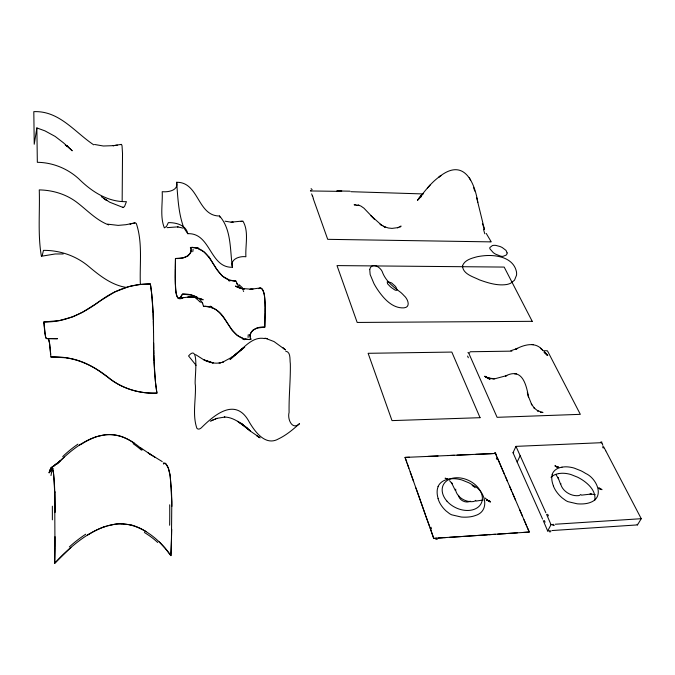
<?xml version="1.0" encoding="UTF-8"?>
<svg xmlns="http://www.w3.org/2000/svg" width="675" height="675" viewBox="0 0 675 675"><rect width="100%" height="100%" fill="white"/><g stroke="black" fill="none" stroke-linecap="round" stroke-linejoin="round"><path stroke-width="1.01" d="M175.171 274.362L175.188 278.142M175.171 273.729L175.23 268.532M55.029 536.676L54.928 547.965A187.026 10.454 89.4 0 1 54.717 563.304A197.876 107.772 -12.9 0 1 63.577 554.057C78.806 539.848 96.761 525.909 118.201 523.867C136.586 522.99 153.006 534.313 164.632 547.619A219.839 117.872 -6 0 1 170.868 555.652A182.233 25.464 88.7 0 0 171.442 540.726L171.804 501.787L170.345 477.309A23.6 3.729 88.4 0 0 169.644 472.939L168.564 468.653M265.241 312.196L265.233 307.834M54.962 546.742L54.692 490.573M54.953 547.535L54.667 563.338L70.892 547.4M265.233 312.82L264.802 327.147L257.133 328.058L252.408 330.497M140.366 284.58C139.514 264.389 142.847 242.882 136.308 223.484L135.363 222.902L134.342 223.18M175.247 267.815L175.466 258.491L183.094 257.875L188.452 255.58M171.737 529.369L171.577 535.655M171.551 536.439L170.927 555.677L165.122 548.201L159.199 541.898M191.067 249.691L191.042 250.265M250.214 335.576L250.197 336.968M191.033 250.408L190.974 250.957M594.759 500.335C596.32 491.501 589.005 484.27 582.221 479.841A31.396 21.102 29.1 0 0 577.53 477.166L570.949 474.542A24.907 16.681 28.9 0 0 569.362 474.112L567.768 473.766A24.697 16.538 28.9 0 0 561.575 473.268L558.697 473.555M552.243 474.466L551.787 476.854A31.961 21.161 29 0 0 553.458 485.916M438.092 486.65L437.366 489.13A32.13 22.992 25.9 0 0 438.142 498.53M542.573 519.092L513.017 452.739L515.97 446.369L600.699 442.724M517.16 462.029L520.155 455.659L515.97 446.369M550.378 530.677L547.678 530.997L551.019 524.669L546.564 514.325M56.945 463.388L53.19 466.417L57.383 463.185L51.072 467.851L50.034 469.775A228.057 13.821 88.7 0 0 49.132 472.804A185.313 110.767 -12.3 0 1 52.987 468.323M50.735 468.298L49.081 472.753L52.793 468.551M551.863 530.558L637.478 524.905L641.25 518.704L605.931 451.086M65.315 145.15L67.821 146.618L66.876 145.758L72.242 150.787L63.433 142.788L55.198 136.451L44.963 130.874L36.863 127.929L34.231 144.248L33.809 111.662C59.24 110.531 74.706 132.199 93.698 144.821M477.833 202.407C474.322 180.892 463.328 157.731 439.315 176.766L441.205 175.475C431.755 181.643 424.904 190.941 418.095 199.741L422.086 194.619L417.454 200.298L421.428 195.649L418.449 198.847L421.057 196.931M427.402 188.055L430.422 184.714M57.156 463.894L64.133 457.102M57.35 463.657C73.718 447.466 96.348 428.887 120.952 436.421M120.833 144.686L121.508 144.433L122.032 145.716L122.521 153.503L122.158 201.243M399.887 227.239L401.093 226.074L397.533 227.745L398.149 227.585L392.015 228.395L388.294 227.99L383.248 226.302L385.18 227.129L380.076 224.21L382.05 225.61L371.005 215.696L374.372 219.088L363.926 208.17L360.762 205.976L358.214 205.166L359.48 205.445M235.752 354.611C243.886 347.709 252.678 336.116 264.659 338.58M59.636 461.185L56.025 464.442L60.109 460.814M230.732 358.898L241.912 348.84M229.989 359.564L243.734 347.583L231.39 357.742L244.721 347.169M580.88 494.446L580.441 494.809A8.454 5.636 28.9 0 1 578.661 495.619C571.48 496.505 563.127 491.729 560.883 484.726A7.847 5.24 28.6 0 1 560.883 483.587M231.39 357.742L232.495 356.864L222.809 362.121L223.332 361.935C217.004 364.373 209.967 362.939 204.078 360.003L213.199 362.981L203.673 359.758L195.59 354.586M475.807 500.344L475.301 500.723A8.547 6.092 25.9 0 1 473.344 501.559C466.104 502.571 457.312 497.686 455.65 490.312A7.931 5.662 25.5 0 1 455.76 489.122M438.784 177.145L439.99 176.285M51.241 467.708L53.975 465.784L51.072 467.851L51.773 467.632L52.473 468.492L53.561 473.217M95.394 304.087L98.651 301.86M258.66 288.655C262.921 285.981 264.111 293.262 264.448 296.063M94.567 304.653L82.628 312.213L72.731 316.862L59.493 320.549L43.867 321.983L44.035 324.337M99.478 301.295L114.75 291.954L129.068 286.512M79.54 445.095L80.882 444.234M87.497 535.106L88.94 534.22M241.093 221.569L242.924 221.113C249.092 231.373 245.211 245.244 245.894 256.762C239.617 255.859 229.61 259.149 232.453 267.266C209.554 267.975 210.921 232.698 187.76 233.685L183.777 227.728M210.262 421.234L216.886 418.373L224.868 417.04L224.345 417.032C233.415 417.099 240.781 423.47 247.776 428.406M211.343 420.719L213.84 419.555M103.747 527.023L106.515 526.087M216.886 418.373L215.097 418.998L215.637 418.812M95.496 437.037L97.217 436.472M47.351 338.563L45.959 338.133L44.938 333.703M510.882 350.705L517.7 348.376L515.692 349.161C523.766 344.858 535.123 341.398 542.118 349.625M107.452 525.808L115.206 524.154A25.017 14.664 -9.3 0 1 121.162 523.808M98.086 436.21L105.308 434.742A23.288 14.875 -8.2 0 1 110.869 434.548C122.943 435.113 133.903 441.804 142.56 449.854M47.419 338.546L57.535 338.715L49.334 338.648M129.895 286.301L139.396 284.58L150.339 283.905L150.736 286.453M259.301 288.233L261.385 288.242C265.722 293.33 264.617 300.932 265.224 307.218M130.503 223.923L130.005 224.041L134.865 222.936L125.947 224.699L118.15 225.382L107.587 224.151M41.597 256.222L55.198 253.96L63.214 253.96M475.85 501.103L483.157 500.015M581.445 495.155L591.325 494.032L589.992 493.948L595.207 494.632M117.315 145.1L113.172 145.716L121.297 144.374M176.107 292.882C176.58 296.561 177.947 300.966 183.085 297.675L181.609 297.869L189.278 297L196.602 297.523M219.063 362.998L220.649 362.728L220.151 362.812M260.255 287.972L249.986 289.347L253.049 289.06M551.019 524.669L553.736 524.348M241.945 221.105L231.103 222.168L225.045 221.189M178.791 298.401L180.326 297.405L182.554 294.14L191.16 295.034L197.117 297.211M167.062 227.652L178.057 226.851L177.533 226.834L182.917 228.108M561.98 467.125L564.874 466.838A24.832 16.521 28.7 0 1 571.101 467.353L572.704 467.699A25.051 16.664 28.7 0 1 574.298 468.138L580.922 470.762A31.573 21.085 28.9 0 1 585.647 473.445C596.607 478.212 605.281 497.197 590.228 502.495A29.742 19.744 28.5 0 1 584.888 503.736L583.403 503.879A39.015 25.836 28.2 0 1 577.167 503.803L567.945 501.66A13.66 9.146 29 0 1 565.81 500.563L562.03 497.796A27.667 18.368 28.9 0 1 554.141 487.747L553.348 485.916M494.488 453.414L490.269 453.718M527.293 392.673L528.592 397.204C526.205 384.277 522.256 367.31 505.448 376.026L506.832 375.578L495.028 378.717L487.839 378.11L494.404 378.877L488.911 378.354L486.43 377.46L489.957 378.624L485.097 376.633L489.4 378.641L484.76 376.211L489.822 379.088M436.556 538.178L433.704 538.515L430.051 527.791M113.586 145.648L103.368 146.002L94.559 144.475M438.126 538.059L438.902 538.009M555.23 524.239L641.25 518.704M443.475 537.713L446.124 537.536M462.915 536.473L487.367 534.811M488.86 534.71L495.517 534.271M507.279 533.512L517.489 532.82M523.395 532.432L529.293 532.035L495.475 453.49L405.059 457.405L406.763 462.189M497.711 534.127L505.82 533.604M439.67 537.958L442.716 537.764M449.542 537.308L461.481 536.566M540.346 412.459L542.97 412.459L537.401 410.67L538.152 411.083L534.052 407.97L534.693 408.586L531.318 403.954L531.816 404.857L528.238 395.98M513.017 452.739L513.709 452.706M251.598 289.195L241.751 288.503L244.35 289.052L240.368 288.157L242.84 288.917L236.663 286.723M409.447 457.22L405.059 457.422L433.78 538.346L529.284 532.052L527.032 526.829M472.382 454.461L457.051 455.161M428.11 456.401L438.075 455.979M447.668 455.566L454.418 455.279M475.841 454.309L489.915 453.735M163.257 462.923L165.805 463.7L168.421 468.222M232.529 222.151L233.12 222.142L231.103 222.168M511.886 351.135L470.129 351.759M490.236 241.861L491.223 241.844L486.253 233.44M489.907 241.861L327.704 239.33L313.158 198.391M285.744 351.219C291.102 351.937 289.609 359.944 290.326 363.698C290.638 379.941 288.782 396.149 289.094 412.391C287.17 418.939 292.182 430.777 299.514 423.672C293.077 429.469 286.327 435.147 278.463 438.919C265.579 446.352 255.049 431.882 249.32 422.128C236.174 397.356 215.84 413.581 202.255 426.895C201.023 428.313 198.501 430.287 196.881 428.296C192.147 414.585 196.121 399.17 195.362 384.936C193.936 381.898 200.34 342.039 188.561 355.953L196.088 365.318M543.088 350.73L547.332 350.772L548.033 351.937L580.331 414.34L497.104 417.319L468.813 353.303M337.154 190.957L349.996 191.177M310.407 190.957L339.567 191.363M336.892 190.949L341.769 190.991M50.912 356.932L65.188 357.742M423.402 193.944L350.899 191.7M121.162 523.808L128.554 524.593M101.309 196.653L109.738 202.23L123.306 207.562L124.571 206.381L126.428 201.656C107.797 202.154 91.614 191.523 78.882 178.909C67.593 168.539 52.692 162.489 37.336 162.312L36.863 127.929M516.493 373.874L514.426 373.79M47.765 338.487L48.769 339.677L49.646 343.837M232.453 267.266C229.846 250.298 231.702 229.525 219.51 215.983C197.303 216.093 199.1 181.921 176.656 182.284C177.812 197.277 178.386 212.693 183.49 226.986M355.379 204.947L354.122 204.787L358.94 205.327M66.099 357.86C79.743 359.438 92.374 365.664 103.199 373.916M532.102 344.495L533.41 344.689M127.221 287.542C112.219 285.584 99.959 275.915 88.754 266.49C76.182 255.85 59.915 250.231 43.47 250.366L42.322 255.108L41.377 256.146C37.623 234.453 39.994 211.891 39.26 189.903C53.004 190.148 66.741 194.349 77.608 202.913C87.632 210.651 96.584 220.362 108.683 224.927M249.303 339.601L244.991 338.842M486.337 500.183L488.354 500.572L486.608 500.116M267.283 338.707L265.773 338.403L273.999 341.55L285.078 349.599L283.002 347.785M192.097 247.328L196.433 248.248M558.512 467.041L555.491 466.408L558.74 467.497L554.867 465.767L557.871 467.395M264.853 338.183L266.347 338.512M209.486 307.201L204.905 306.222M129.423 524.779L131.119 525.175M230.47 280.159L234.613 281.095M211.132 307.614C216.81 309.099 221.214 313.411 224.345 318.212M598.658 488.405L600.345 488.903L598.767 488.346M228.985 279.762L222.413 276.176L216.818 269.527M243.211 338.403L237.254 335.458L232.419 330.623M486.574 500.15L489.898 501.179L486.54 499.736L490.269 501.964L486.54 499.736M198.214 248.754L203.825 251.699L208.98 257.032M449.086 479.647L445.078 478.187L447.609 479.199M356.754 205.318L357.396 205.563M199.302 298.291L203.2 299.818L200.627 298.772M598.792 488.388L602.016 489.67L598.801 487.628M489.999 379.164L488.413 378.447L489.367 378.92M239.026 287.727L235.499 286.073L240.064 288.233M543.966 352.164L544.868 352.662M256.643 435.772L259.217 437.223L250.788 431.409L241.22 423.259L250.315 430.937L237.642 421.301L240.165 422.997M162.203 461.573L148.238 453.001L155.284 457.464M144.838 530.913L146.036 531.63M104.321 198.906L107.148 200.618L103.95 198.644M257.631 436.32L260.179 437.906M151.141 454.857L140.569 447.744M133.051 442.336L134.182 443.087M107.764 377.207C121.534 388.471 139.269 393.854 156.938 393.137L156.566 390.58M544.615 352.569L546.075 353.658M106.996 376.658L103.967 374.473M123.306 207.562L122.892 207.082M545.231 353.017L544.404 352.384L547.771 355.447L545.459 353.067L547.56 355.278L546.227 353.852M487.974 500.588L485.089 498.023M241.026 288.588L238.174 285.82L235.904 280.943C212.828 281.812 214.068 246.265 190.73 247.421C193.134 256.635 182.267 259.031 175.466 258.491L175.281 282.58M283.492 348.216L285.593 349.945M540.422 348.173L542.734 350.165L541.038 348.697M449.558 480.701L452.334 483.84L451.356 482.397L455.347 490.556M544.337 351.759L547.374 355.109L545.29 352.814L546.809 354.451M556.006 474.753L558.579 478.769L558.141 477.79L560.461 483.95M224.623 318.625L231.002 328.7A81.177 58.455 -17.7 0 0 232.352 330.666M216.548 269.114L210.372 259.014A77.212 56.978 -8.7 0 0 209.039 256.998M237.296 284.487L236.647 283.331M202.07 302.442L202.736 303.725M604.496 448.369L603.509 446.538M604.648 448.647L605.796 450.824M469.26 177.685L470.644 180.267L470.45 179.896M637.149 524.281L637.478 524.905M602.885 445.331L601.973 443.154M545.856 512.755L520.155 455.659M497.138 457.355L498.547 460.527M543.274 520.661L547.678 530.997M501.601 467.75L504.436 474.297M498.614 460.671L499.078 461.776M501.483 467.454L499.196 462.054M505.195 476.069L507.49 481.418M523.986 519.716L526.475 525.53M509.566 486.228L511.65 491.079M512.443 492.91L515.607 500.276M519.632 509.608L522.61 516.544M496.589 456.106L495.779 453.862M482.397 223.712L482.684 224.48M484.355 229.154L482.962 225.247M429.469 526.154L425.841 516.248M420.348 500.428L415.91 487.974M410.189 471.859L413.648 481.604M420.761 501.601L425.613 515.599M408.907 468.239L407.194 463.396M311.648 193.868L312.517 196.509M168.143 467.446L170.016 475.006L171.281 487.755A59.164 9.104 88.4 0 1 171.821 504.554L171.872 506.393M474.744 191.059L473.58 187.431M219.51 215.983L219.864 217.164M438.033 498.53L438.657 500.428A27.818 19.963 25.8 0 0 445.905 510.815L449.575 513.692A13.736 9.948 25.8 0 0 451.718 514.822L461.202 517.025A39.26 28.038 25 0 0 467.767 517.075L469.344 516.932A29.911 21.44 25.4 0 0 475.107 515.624C490.674 511.178 485.384 490.928 473.386 485.494A31.75 22.916 25.7 0 0 468.703 482.726L462.012 480.018A25.194 18.107 25.6 0 0 460.375 479.571L458.73 479.216A24.975 17.955 25.6 0 0 452.225 478.71L449.145 479.014A21.668 15.559 25.4 0 0 438.007 486.616M484.372 229.129L476.685 197.783M187.76 233.685C186.081 224.969 175.972 222.522 168.362 222.623L166.514 226.42L164.363 227.888C159.832 216.717 162.81 203.538 162.211 191.675C168.117 192.358 178.765 190.51 176.656 182.284M53.384 472.028L54.751 492.438M176.057 292.545L175.297 283.087M150.778 286.74L151.656 293.338M156.473 389.939L155.554 382.683M49.705 344.216L50.709 354.257M264.507 296.443L265.081 302.932M44.888 333.366L44.094 325.114M53.62 473.656L54.076 478.111A24.3 1.552 89.3 0 1 54.371 482.617L54.667 489.645M151.732 294.013L153.098 313.284M155.478 381.957L154.069 361.935M265.106 303.438L264.769 327.13C257.588 326.126 247.404 330.775 250.687 339.491C226.91 341.103 227.534 304.459 203.47 306.399C201.817 296.84 190.991 293.625 182.554 294.03L180.428 297.363L179.508 298.164L177.955 298.08C174.707 292.326 175.694 285.162 175.196 278.767M153.141 314.221L153.318 319.891M154.027 360.982L153.849 355.252M153.343 320.962L153.444 326.464M153.824 354.181L153.74 349.768M153.461 327.586L153.52 332.066M153.714 348.654L153.638 343.043M55.038 510.747L55.055 512.62M310.584 190.333A18.858 6.539 -78.3 0 1 311.04 190.898M311.091 188.654A26.511 7.163 -88.6 0 1 312.137 189.743M313.192 197.868A89.328 17.997 85.1 0 1 312.567 195.978M484.827 233.795A76.672 52.102 -9.3 0 1 483.57 229.297M468.332 357.733A43.284 11.863 81.9 0 1 467.598 356.054M469.834 352.823A43.909 35.26 -42.4 0 1 467.885 352.671M544.371 520.552A93.057 20.579 58.2 0 1 545.088 522.18M549.467 531.833A49.739 16.816 -13.6 0 1 550.884 531.714M551.019 477.335A21.414 14.335 28.8 0 1 558.723 473.605M547.703 514.274A93.563 20.225 58.1 0 1 548.421 515.903M601.788 441.906A22.883 18.681 -37 0 1 600.725 442.083M601.898 443.188A10.513 9.062 -82.7 0 1 601.712 442.597M603.239 448.073A18.605 6.674 73.7 0 1 602.505 446.782M552.833 525.513A50.043 17.103 -13.7 0 1 554.251 525.395M552.158 474.432A21.541 14.327 28.6 0 1 562.013 467.176M430.937 527.158A95.31 29.632 58.5 0 1 431.511 528.829M435.839 539.35A50.895 17.972 -11.9 0 1 437.333 539.232M495.695 453.904A10.792 8.539 -83.1 0 1 495.534 453.296M495.602 452.596A23.296 19.567 -32.7 0 1 494.497 452.773M497.028 459.498A19.01 5.105 75 0 1 496.353 458.148M472.154 485.536A7.585 5.392 25.7 0 1 475.132 487.73M470.213 501.137A7.037 5.037 25.8 0 1 462.949 500.993A7.037 5.037 25.8 0 1 458.578 495.298M250.341 334.547A14.563 9.509 6.8 0 1 252.72 330.657M249.666 335.357A21.777 13.981 31.2 0 1 249.902 334.353M248.096 337.508A24.342 9.906 64 0 1 248.282 334.648M250.155 338.808A29.464 14.074 -5.5 0 1 251.302 339.044M243.667 291.49A23.152 1.24 59.9 0 1 243.16 290.596M234.723 280.817A28.223 25.27 -33.8 0 1 235.794 281.137M239.532 285.55A20.689 8.868 32.5 0 1 238.899 284.707M242.452 287.651A13.871 7.687 21.5 0 1 239.625 285.112M191.489 248.096A30.156 17.179 -4.1 0 1 190.325 247.818M193.084 249.176A24.907 10.479 60.5 0 1 192.746 251.674M196.779 247.523A25.608 21.229 -19 0 1 198.602 248.096M229.93 281.045A25.287 18.411 -13 0 1 228.386 280.598M190.688 251.876A14.597 8.682 3.5 0 1 187.996 255.361M191.371 251.117A22.056 13.39 26 0 1 191.067 252.02M196.585 297.076A26.182 2.489 59.7 0 1 197.353 298.536M204.778 306.56A31.463 28.569 -34.1 0 1 203.58 306.231M199.8 301.328A23.22 10.834 30.9 0 1 200.458 302.265M195.657 298.215A15.348 8.944 19.4 0 1 199.707 301.742M244.569 339.685A26.646 21.127 -23.2 0 1 242.738 339.171M210.136 306.205A27.025 18.723 -10.6 0 1 211.84 306.678M62.724 456.587A118.235 74.52 -9 0 1 77.954 444.15M81.101 444.369A57.966 36.281 -9 0 1 95.504 437.054M121.028 436.345A59.375 37.192 -7.7 0 1 132.958 442.395M133.127 443.678A124.293 75.094 -6 0 1 141.497 450.2M52.355 506.191A121.331 3.569 89.7 0 1 52.363 519.834M54.962 491.797A60.227 3.907 89.2 0 1 55.257 511.169M52.296 468.248A62.429 3.915 89.2 0 1 53.384 471.783M50.996 475.571A133.523 8.53 89.3 0 1 52.228 469.927M144.366 532.482A132.975 72.293 -5.8 0 1 157.697 542.464M131.355 524.939A63.045 36.248 -9.1 0 1 144.863 530.904M89.016 534.263A62.859 36.096 -9.9 0 1 103.672 526.93M69.331 546.944A126.394 71.322 -11.1 0 1 85.725 534.212M163.527 464.071A129.76 19.921 89.5 0 1 165.097 463.042M165.383 463.624A59.94 9.307 88 0 1 168.134 467.708M169.712 504.79A118.108 16.487 88.6 0 1 169.653 525.26M507.119 252.897L506.976 253.834A9.113 5.147 19.8 0 1 506.216 255.057L503.002 256.357A5.94 3.358 19.9 0 1 500.723 256.179L495.61 254.154A14.698 8.252 19.8 0 1 493.256 252.619L489.94 248.864A6.05 3.417 19.7 0 1 489.873 247.523L492.429 245.557A8.1 4.573 19.7 0 1 495.855 245.413L499.905 246.476A12.099 6.851 19.8 0 1 502.284 247.573L505.997 250.374L507.119 252.897M397.052 289.769C396.056 291.659 393.263 288.605 392.006 288.014A27.422 16.588 17.6 0 1 390.302 286.656L387.534 283.745L387.222 281.863A1.333 0.818 17 0 1 387.754 281.618L391.652 282.968L395.288 286.234A16.858 10.42 16.8 0 1 396.2 287.55L397.052 289.769M369.731 269.384L370.153 274.539L373.967 283.627A101.166 59.78 19.4 0 0 377.612 289.668C383.619 298.426 392.259 308.551 403.937 307.859C411.269 307.201 407.666 298.603 404.013 295.642A35.336 22.207 16.8 0 0 400.663 292.351C393.542 287.069 386.26 281.467 382.75 273.004C381.459 267.528 371.874 261.352 369.731 269.384M462.527 265.781C462.687 274.118 473.285 276.742 479.41 279.855C488.025 282.952 497.273 285.896 506.52 284.538A21.693 12.53 20.1 0 0 510.713 283.196L514.493 280.226L516.535 275.181A32.527 18.782 19.7 0 0 516.451 271.755C513.354 257.006 495.222 254.306 482.642 255.892A55.704 32.628 20.9 0 0 476.854 256.829C471.521 258.272 464.611 260.01 462.527 265.781M102.203 299.43C85.404 312.263 65.602 322.701 43.867 321.916L45.537 336.952L46.373 338.639L48.077 338.572L48.524 339.112L49.435 342.495L50.903 357.007C72.934 355.666 93.682 365.15 110.278 379.012C123.567 389.129 140.332 393.812 156.946 393.078C151.048 356.965 156.161 320.077 150.339 283.973C133.076 283.601 116.184 289.457 102.203 299.43M189.278 297L187.76 297.135L194.417 297.253L189.287 297.034M480.06 417.69L392.006 420.609L368.128 353.303L451.82 352.072L480.06 417.69M532.221 321.325L357.176 322.448L337.011 265.596L504.174 267.081L532.221 321.325M446.96 501.171A21.085 15.086 25.5 0 0 481.216 503.373A21.085 15.086 25.5 0 0 458.637 477.79A21.085 15.086 25.5 0 0 446.96 501.171"/></g></svg>
